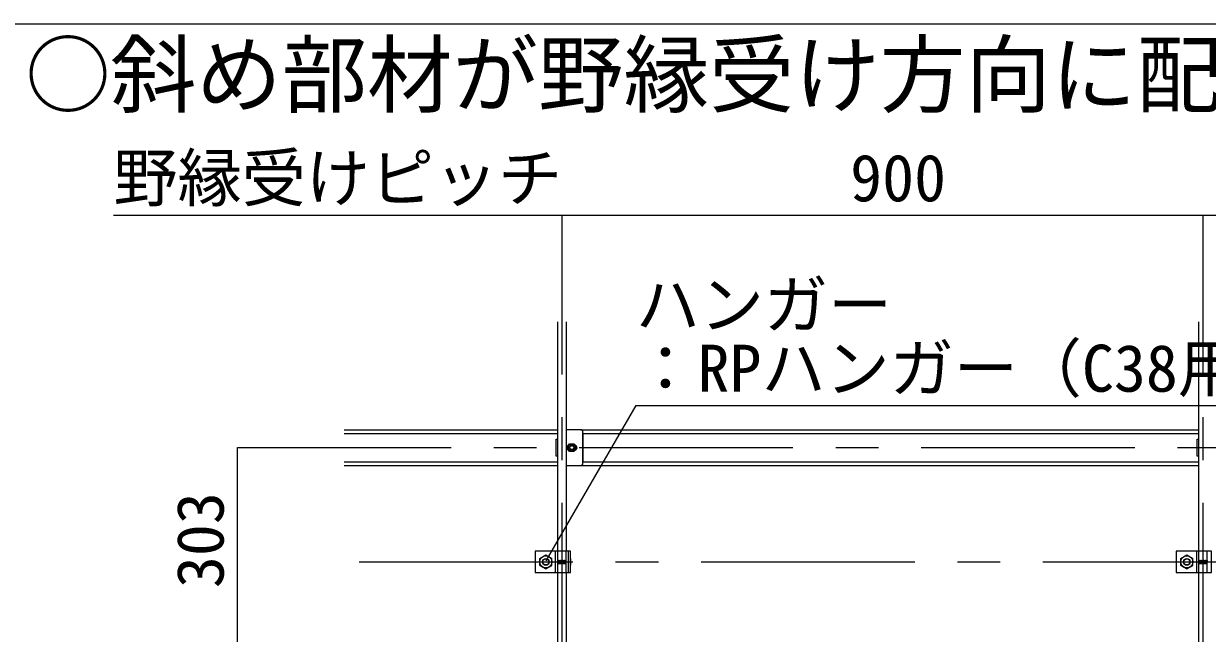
# Model space of a CAD drawing. Units: millimetres on the paper, enlarged 40 times, with parts at other scales. Extents: x -7800 to 7800, y -5578 to 5491.
# Drawn here: x 1392 to 2500, y 1871 to 2442 of the extents above; entities that cross this region are included whole.
import ezdxf
from ezdxf.enums import TextEntityAlignment as Align

# ---------------------------------------------------------------- set-up
doc = ezdxf.new("R2010")
doc.units = ezdxf.units.MM
doc.header["$LTSCALE"] = 40
for name, pattern in [('CHAIN1', [8, 5, -1, 1, -1]), ('DASHED1', [1.8, 1.2, -0.6]), ('DASHED2', [3, 2, -1])]:
    doc.linetypes.add(name, pattern=pattern)
for name, color, linetype, lineweight in [('5-0_中心線', 4, 'CHAIN1', 9), ('5-1_吊りボルト', 7, 'Continuous', 18), ('5-2_野縁受け', 3, 'Continuous', 18), ('5-3_野縁', 2, 'Continuous', 25), ('5-5_寸法', 7, 'Continuous', 9), ('5-6_文字', 7, 'Continuous', 18), ('5-A_クリップ', 7, 'Continuous', 18), ('5-B_ビス', 7, 'Continuous', 18), ('F-2_太線１', 3, 'Continuous', 18)]:
    doc.layers.add(name, color=color, linetype=linetype, lineweight=lineweight)
doc.styles.add('ＭＳ ゴシック', font='')
doc.styles.get('ＭＳ ゴシック').set_extended_font_data('MS Gothic')

msp = doc.modelspace()

# ---------------------------------------------------------------- linework, layer by layer
at = {"layer": '5-0_中心線'}
for p, q in [((1896.52, 513.54), (1896.52, 2262.87)), ((2496.52, 513.54), (2496.52, 2262.87)), ((1592.52, 2045.21), (3286.52, 2045.21)), ((1706.51, 1938.21), (3400.52, 1938.21))]:
    msp.add_line(p, q, dxfattribs=at)
at = {"layer": '5-1_吊りボルト'}
for p, q in [((1871.18, 1948.21), (1871.18, 1928.21)), ((1904.29, 1948.21), (1871.18, 1948.21)), ((1875.52, 1941.48), (1881.18, 1944.75)), ((1875.52, 1934.94), (1875.52, 1941.48)), ((1881.18, 1944.75), (1886.85, 1941.48)), ((1892.52, 1928.21), (1892.52, 1948.21)), ((1900.18, 1928.21), (1900.18, 1948.21)), ((1902.35, 1928.21), (1902.35, 1948.21)), ((2471.18, 1948.21), (2471.18, 1928.21)), ((2504.29, 1948.21), (2471.18, 1948.21)), ((2475.52, 1941.48), (2481.18, 1944.75)), ((2475.52, 1934.94), (2475.52, 1941.48)), ((2481.18, 1944.75), (2486.85, 1941.48)), ((2492.52, 1928.21), (2492.52, 1948.21)), ((2500.18, 1928.21), (2500.18, 1948.21))]:
    msp.add_line(p, q, dxfattribs=at)
at = {"layer": '5-1_吊りボルト', "linetype": 'DASHED2'}
for p, q in [((1890.38, 1928.21), (1890.38, 1948.21)), ((2490.38, 1928.21), (2490.38, 1948.21))]:
    msp.add_line(p, q, dxfattribs=at)
at = {"layer": '5-1_吊りボルト'}
for points in [[(1871.18, 1928.21), (1904.29, 1928.21), (1904.29, 1948.21)], [(1875.52, 1934.94), (1881.18, 1931.66), (1886.85, 1934.94), (1886.85, 1941.48)], [(2471.18, 1928.21), (2504.29, 1928.21), (2504.29, 1948.21)], [(2475.52, 1934.94), (2481.18, 1931.66), (2486.85, 1934.94), (2486.85, 1941.48)]]:
    msp.add_lwpolyline(points, dxfattribs=at)
for centre, radius in [((1881.18, 1938.21), 5.67), ((1881.18, 1938.21), 3.18), ((2481.18, 1938.21), 5.67), ((2481.18, 1938.21), 3.18)]:
    msp.add_circle(centre, radius, dxfattribs=at)
at = {"layer": '5-1_吊りボルト', "linetype": 'DASHED1'}
for centre in [(1881.18, 1938.21), (2481.18, 1938.21)]:
    msp.add_circle(centre, 2.84, dxfattribs=at)
at = {"layer": '5-2_野縁受け'}
for p, q in [((1892.52, 1948.21), (1892.52, 2162.87)), ((1900.52, 1948.21), (1900.52, 2162.87)), ((2492.52, 1948.21), (2492.52, 2162.87)), ((1892.52, 1348.21), (1892.52, 1928.21)), ((1900.52, 1348.21), (1900.52, 1928.21)), ((2492.52, 1348.21), (2492.52, 1928.21))]:
    msp.add_line(p, q, dxfattribs=at)
at = {"layer": '5-3_野縁'}
for p, q in [((1692.52, 2061.87), (1892.52, 2061.87)), ((1913.85, 2061.87), (2492.52, 2061.87)), ((1692.52, 2058.54), (1892.52, 2058.54)), ((1915.85, 2058.54), (2492.52, 2058.54)), ((1692.52, 2031.87), (1892.52, 2031.87)), ((1692.52, 2028.54), (1892.52, 2028.54)), ((1913.85, 2028.54), (2492.52, 2028.54)), ((1915.85, 2031.87), (2492.52, 2031.87))]:
    msp.add_line(p, q, dxfattribs=at)
at = {"layer": '5-5_寸法', "color": 4}
for p, q in [((1476.52, 2262.87), (2496.52, 2262.87)), ((2496.52, 2262.87), (3096.52, 2262.87)), ((1592.52, 1843.21), (1592.52, 2045.21))]:
    msp.add_line(p, q, dxfattribs=at)
at = {"layer": '5-6_文字'}
for q in [(1881.36, 1939.29), (2561.46, 2084.66)]:
    msp.add_line((1965.29, 2084.66), q, dxfattribs=at)
at = {"layer": '5-A_クリップ'}
for p, q in [((1913.85, 2061.87), (1900.52, 2061.87)), ((1890.98, 2053.21), (1892.52, 2053.21)), ((1890.98, 2037.21), (1890.98, 2053.21)), ((1915.85, 2030.54), (1915.85, 2059.87)), ((1915.85, 2059.02), (1915.85, 2031.39)), ((2490.98, 2053.21), (2492.52, 2053.21)), ((2490.98, 2037.21), (2490.98, 2053.21)), ((1892.52, 2037.21), (1890.98, 2037.21)), ((1900.52, 2028.54), (1913.85, 2028.54)), ((2492.52, 2037.21), (2490.98, 2037.21))]:
    msp.add_line(p, q, dxfattribs=at)
for centre, radius, start, end in [((1913.85, 2059.87), 2, 0, 90), ((1902.68, 2045.21), 2.17, 94.04304, 265.95748), ((1908.35, 2045.21), 2.17, 274.042, 85.95748), ((1913.85, 2030.54), 2, 270, 0)]:
    msp.add_arc(centre, radius, start, end, dxfattribs=at)
at = {"layer": '5-B_ビス'}
for p, q in [((1901.28, 2045.21), (1903.4, 2048.87)), ((1903.4, 2041.54), (1901.28, 2045.21)), ((1903.4, 2048.87), (1907.63, 2048.87)), ((1907.63, 2041.54), (1903.4, 2041.54)), ((1907.63, 2048.87), (1909.75, 2045.21)), ((1909.75, 2045.21), (1907.63, 2041.54)), ((1892.52, 1939.7), (1892.56, 1939.66)), ((1892.56, 1939.66), (1892.77, 1939.66)), ((1892.56, 1939.66), (1892.77, 1936.74)), ((1892.77, 1939.66), (1892.97, 1939.87)), ((1892.77, 1939.66), (1892.97, 1936.74)), ((1892.97, 1939.87), (1893.18, 1939.66)), ((1893.18, 1939.66), (1893.39, 1939.66)), ((1893.18, 1939.66), (1893.39, 1936.74)), ((1893.39, 1939.66), (1893.6, 1939.87)), ((1893.39, 1939.66), (1893.6, 1936.74)), ((1893.6, 1939.87), (1893.81, 1939.66)), ((1893.81, 1939.66), (1894.02, 1939.66)), ((1893.81, 1939.66), (1894.02, 1936.74)), ((1894.02, 1939.66), (1894.22, 1939.87)), ((1894.02, 1939.66), (1894.22, 1936.74)), ((1894.22, 1939.87), (1894.43, 1939.66)), ((1894.43, 1939.66), (1894.64, 1939.66)), ((1894.43, 1939.66), (1894.64, 1936.74)), ((1894.64, 1939.66), (1894.85, 1939.87)), ((1894.64, 1939.66), (1894.85, 1936.74)), ((1894.85, 1939.87), (1895.06, 1939.66)), ((1895.06, 1939.66), (1895.27, 1939.66)), ((1895.06, 1939.66), (1895.27, 1936.74)), ((1895.27, 1939.66), (1895.47, 1939.87)), ((1895.27, 1939.66), (1895.47, 1936.74)), ((1895.47, 1939.87), (1895.68, 1939.66)), ((1895.68, 1939.66), (1895.89, 1939.66)), ((1895.68, 1939.66), (1895.89, 1936.74)), ((1895.89, 1939.66), (1896.1, 1939.87)), ((1895.89, 1939.66), (1896.1, 1936.74)), ((1896.1, 1939.87), (1896.31, 1939.66)), ((1896.31, 1939.66), (1896.52, 1939.66)), ((1896.31, 1939.66), (1896.52, 1936.74)), ((1896.52, 1939.66), (1896.72, 1939.87)), ((1896.52, 1939.66), (1896.72, 1936.74)), ((1896.72, 1939.87), (1896.93, 1939.66)), ((1896.93, 1939.66), (1897.14, 1939.66)), ((1896.93, 1939.66), (1897.14, 1936.74)), ((1897.14, 1939.66), (1897.35, 1939.87)), ((1897.14, 1939.66), (1897.35, 1936.74)), ((1897.35, 1939.87), (1897.56, 1939.66)), ((1897.56, 1939.66), (1897.77, 1936.74)), ((1897.77, 1939.66), (1897.97, 1936.74)), ((1897.97, 1939.87), (1898.18, 1939.66)), ((1898.18, 1939.66), (1898.39, 1939.66)), ((1898.18, 1939.66), (1898.39, 1936.74)), ((1898.39, 1939.66), (1898.6, 1939.87)), ((1898.39, 1939.66), (1898.6, 1936.74)), ((1898.6, 1939.87), (1898.81, 1939.66)), ((1898.81, 1939.66), (1899.02, 1939.66)), ((1898.81, 1939.66), (1899.02, 1936.74)), ((1899.02, 1939.66), (1899.22, 1939.87)), ((1899.02, 1939.66), (1899.22, 1936.74)), ((1899.22, 1939.87), (1899.43, 1939.66)), ((1899.43, 1939.66), (1899.64, 1939.66)), ((1899.43, 1939.66), (1899.64, 1936.74)), ((1899.64, 1939.66), (1899.85, 1939.87)), ((1899.64, 1939.66), (1899.85, 1936.74)), ((1899.85, 1939.87), (1900.06, 1939.66)), ((1900.06, 1939.66), (1900.18, 1937.92)), ((1900.06, 1939.66), (1900.18, 1939.66)), ((1904.68, 1935.89), (1904.68, 1940.51)), ((2492.52, 1939.7), (2492.56, 1939.66)), ((2492.56, 1939.66), (2492.77, 1939.66)), ((2492.56, 1939.66), (2492.77, 1936.74)), ((2492.77, 1939.66), (2492.97, 1939.87)), ((2492.77, 1939.66), (2492.97, 1936.74)), ((2492.97, 1939.87), (2493.18, 1939.66)), ((2493.18, 1939.66), (2493.39, 1939.66)), ((2493.18, 1939.66), (2493.39, 1936.74)), ((2493.39, 1939.66), (2493.6, 1939.87)), ((2493.39, 1939.66), (2493.6, 1936.74)), ((2493.6, 1939.87), (2493.81, 1939.66)), ((2493.81, 1939.66), (2494.02, 1939.66)), ((2493.81, 1939.66), (2494.02, 1936.74)), ((2494.02, 1939.66), (2494.22, 1939.87)), ((2494.02, 1939.66), (2494.22, 1936.74)), ((2494.22, 1939.87), (2494.43, 1939.66)), ((2494.43, 1939.66), (2494.64, 1939.66)), ((2494.43, 1939.66), (2494.64, 1936.74)), ((2494.64, 1939.66), (2494.85, 1939.87)), ((2494.64, 1939.66), (2494.85, 1936.74)), ((2494.85, 1939.87), (2495.06, 1939.66)), ((2495.06, 1939.66), (2495.27, 1939.66)), ((2495.06, 1939.66), (2495.27, 1936.74)), ((2495.27, 1939.66), (2495.47, 1939.87)), ((2495.27, 1939.66), (2495.47, 1936.74)), ((2495.47, 1939.87), (2495.68, 1939.66)), ((2495.68, 1939.66), (2495.89, 1939.66)), ((2495.68, 1939.66), (2495.89, 1936.74)), ((2495.89, 1939.66), (2496.1, 1939.87)), ((2495.89, 1939.66), (2496.1, 1936.74)), ((2496.1, 1939.87), (2496.31, 1939.66)), ((2496.31, 1939.66), (2496.52, 1939.66)), ((2496.31, 1939.66), (2496.52, 1936.74)), ((2496.52, 1939.66), (2496.72, 1939.87)), ((2496.52, 1939.66), (2496.72, 1936.74)), ((2496.72, 1939.87), (2496.93, 1939.66)), ((2496.93, 1939.66), (2497.14, 1939.66)), ((2496.93, 1939.66), (2497.14, 1936.74)), ((2497.14, 1939.66), (2497.35, 1939.87)), ((2497.14, 1939.66), (2497.35, 1936.74)), ((2497.35, 1939.87), (2497.56, 1939.66)), ((2497.56, 1939.66), (2497.77, 1936.74)), ((2497.77, 1939.66), (2497.97, 1936.74)), ((2497.97, 1939.87), (2498.18, 1939.66)), ((2498.18, 1939.66), (2498.39, 1939.66)), ((2498.18, 1939.66), (2498.39, 1936.74)), ((2498.39, 1939.66), (2498.6, 1939.87)), ((2498.39, 1939.66), (2498.6, 1936.74)), ((2498.6, 1939.87), (2498.81, 1939.66)), ((2498.81, 1939.66), (2499.02, 1939.66)), ((2498.81, 1939.66), (2499.02, 1936.74)), ((2499.02, 1939.66), (2499.22, 1939.87)), ((2499.02, 1939.66), (2499.22, 1936.74)), ((2499.22, 1939.87), (2499.43, 1939.66)), ((2499.43, 1939.66), (2499.64, 1939.66)), ((2499.43, 1939.66), (2499.64, 1936.74)), ((2499.64, 1939.66), (2499.85, 1939.87)), ((2499.64, 1939.66), (2499.85, 1936.74)), ((2499.85, 1939.87), (2500.06, 1939.66)), ((2500.06, 1939.66), (2500.18, 1937.92)), ((2500.06, 1939.66), (2500.18, 1939.66)), ((1892.52, 1936.58), (1892.56, 1936.53)), ((1892.56, 1936.53), (1892.77, 1936.74)), ((1892.77, 1936.74), (1892.97, 1936.74)), ((1892.97, 1936.74), (1893.18, 1936.53)), ((1893.18, 1936.53), (1893.39, 1936.74)), ((1893.39, 1936.74), (1893.6, 1936.74)), ((1893.6, 1936.74), (1893.81, 1936.53)), ((1893.81, 1936.53), (1894.02, 1936.74)), ((1894.02, 1936.74), (1894.22, 1936.74)), ((1894.22, 1936.74), (1894.43, 1936.53)), ((1894.43, 1936.53), (1894.64, 1936.74)), ((1894.64, 1936.74), (1894.85, 1936.74)), ((1894.85, 1936.74), (1895.06, 1936.53)), ((1895.06, 1936.53), (1895.27, 1936.74)), ((1895.27, 1936.74), (1895.47, 1936.74)), ((1895.47, 1936.74), (1895.68, 1936.53)), ((1895.68, 1936.53), (1895.89, 1936.74)), ((1895.89, 1936.74), (1896.1, 1936.74)), ((1896.1, 1936.74), (1896.31, 1936.53)), ((1896.31, 1936.53), (1896.52, 1936.74)), ((1896.52, 1936.74), (1896.72, 1936.74)), ((1896.72, 1936.74), (1896.93, 1936.53)), ((1896.93, 1936.53), (1897.14, 1936.74)), ((1897.14, 1936.74), (1897.35, 1936.74)), ((1897.35, 1936.74), (1897.56, 1936.53)), ((1897.56, 1936.53), (1897.77, 1936.74)), ((1897.77, 1936.74), (1897.97, 1936.74)), ((1897.97, 1936.74), (1898.18, 1936.53)), ((1898.18, 1936.53), (1898.39, 1936.74)), ((1898.39, 1936.74), (1898.6, 1936.74)), ((1898.6, 1936.74), (1898.81, 1936.53)), ((1898.81, 1936.53), (1899.02, 1936.74)), ((1899.02, 1936.74), (1899.22, 1936.74)), ((1899.22, 1936.74), (1899.43, 1936.53)), ((1899.43, 1936.53), (1899.64, 1936.74)), ((1899.64, 1936.74), (1899.85, 1936.74)), ((1899.85, 1936.74), (1900.06, 1936.53)), ((1900.06, 1936.53), (1900.18, 1936.66)), ((2492.52, 1936.58), (2492.56, 1936.53)), ((2492.56, 1936.53), (2492.77, 1936.74)), ((2492.77, 1936.74), (2492.97, 1936.74)), ((2492.97, 1936.74), (2493.18, 1936.53)), ((2493.18, 1936.53), (2493.39, 1936.74)), ((2493.39, 1936.74), (2493.6, 1936.74)), ((2493.6, 1936.74), (2493.81, 1936.53)), ((2493.81, 1936.53), (2494.02, 1936.74)), ((2494.02, 1936.74), (2494.22, 1936.74)), ((2494.22, 1936.74), (2494.43, 1936.53)), ((2494.43, 1936.53), (2494.64, 1936.74)), ((2494.64, 1936.74), (2494.85, 1936.74)), ((2494.85, 1936.74), (2495.06, 1936.53)), ((2495.06, 1936.53), (2495.27, 1936.74)), ((2495.27, 1936.74), (2495.47, 1936.74)), ((2495.47, 1936.74), (2495.68, 1936.53)), ((2495.68, 1936.53), (2495.89, 1936.74)), ((2495.89, 1936.74), (2496.1, 1936.74)), ((2496.1, 1936.74), (2496.31, 1936.53)), ((2496.31, 1936.53), (2496.52, 1936.74)), ((2496.52, 1936.74), (2496.72, 1936.74)), ((2496.72, 1936.74), (2496.93, 1936.53)), ((2496.93, 1936.53), (2497.14, 1936.74)), ((2497.14, 1936.74), (2497.35, 1936.74)), ((2497.35, 1936.74), (2497.56, 1936.53)), ((2497.56, 1936.53), (2497.77, 1936.74)), ((2497.77, 1936.74), (2497.97, 1936.74)), ((2497.97, 1936.74), (2498.18, 1936.53)), ((2498.18, 1936.53), (2498.39, 1936.74)), ((2498.39, 1936.74), (2498.6, 1936.74)), ((2498.6, 1936.74), (2498.81, 1936.53)), ((2498.81, 1936.53), (2499.02, 1936.74)), ((2499.02, 1936.74), (2499.22, 1936.74)), ((2499.22, 1936.74), (2499.43, 1936.53)), ((2499.43, 1936.53), (2499.64, 1936.74)), ((2499.64, 1936.74), (2499.85, 1936.74)), ((2499.85, 1936.74), (2500.06, 1936.53)), ((2500.06, 1936.53), (2500.18, 1936.66))]:
    msp.add_line(p, q, dxfattribs=at)
for points in [[(1897.56, 1939.66), (1897.77, 1939.66), (1897.97, 1939.87)], [(2497.56, 1939.66), (2497.77, 1939.66), (2497.97, 1939.87)]]:
    msp.add_lwpolyline(points, dxfattribs=at)
for radius in [3.49, 2.33]:
    msp.add_circle((1905.52, 2045.21), radius, dxfattribs=at)
at = {"layer": '5-B_ビス', "linetype": 'DASHED1'}
msp.add_circle((1905.52, 2045.21), 1.83, dxfattribs=at)
at = {"layer": '5-B_ビス'}
for centre, radius, start, end in [((1903.79, 1940.51), 0.889, 303.93712, 56.06288), ((1901.79, 1938.2), 2.89, 329.77861, 30.22139), ((1903.79, 1935.89), 0.889, 303.93712, 56.06288)]:
    msp.add_arc(centre, radius, start, end, dxfattribs=at)
at = {"layer": 'F-2_太線１'}
msp.add_line((78.17, 2442.06), (7638.17, 2442.06), dxfattribs=at)

# ---------------------------------------------------------------- texts
at = {"layer": '5-5_寸法', "style": 'ＭＳ ゴシック'}
for s, p in [('野縁受けピッチ', (1476.52, 2262.54)), ('900', (2166.02, 2262.54))]:
    msp.add_text(s, height=43.99, dxfattribs=at).set_placement(p, align=Align.BOTTOM_LEFT)
msp.add_text('303', height=43.99, rotation=90, dxfattribs=at).set_placement((1592.85, 1913.71), align=Align.BOTTOM_LEFT)
at = {"layer": '5-6_文字', "color": 3, "style": 'ＭＳ ゴシック'}
msp.add_text('○斜め部材が野縁受け方向に配置される場合', height=58.65, dxfattribs=at).set_placement((1393.95, 2347.42), align=Align.BOTTOM_LEFT)
at = {"layer": '5-6_文字', "style": 'ＭＳ ゴシック'}
for s, p in [('ハンガー', (1965.29, 2143.87)), ('：RPハンガー（C38用）', (1963.12, 2084.33))]:
    msp.add_text(s, height=43.99, dxfattribs=at).set_placement(p, align=Align.BOTTOM_LEFT)

doc.saveas('drawing.dxf')
